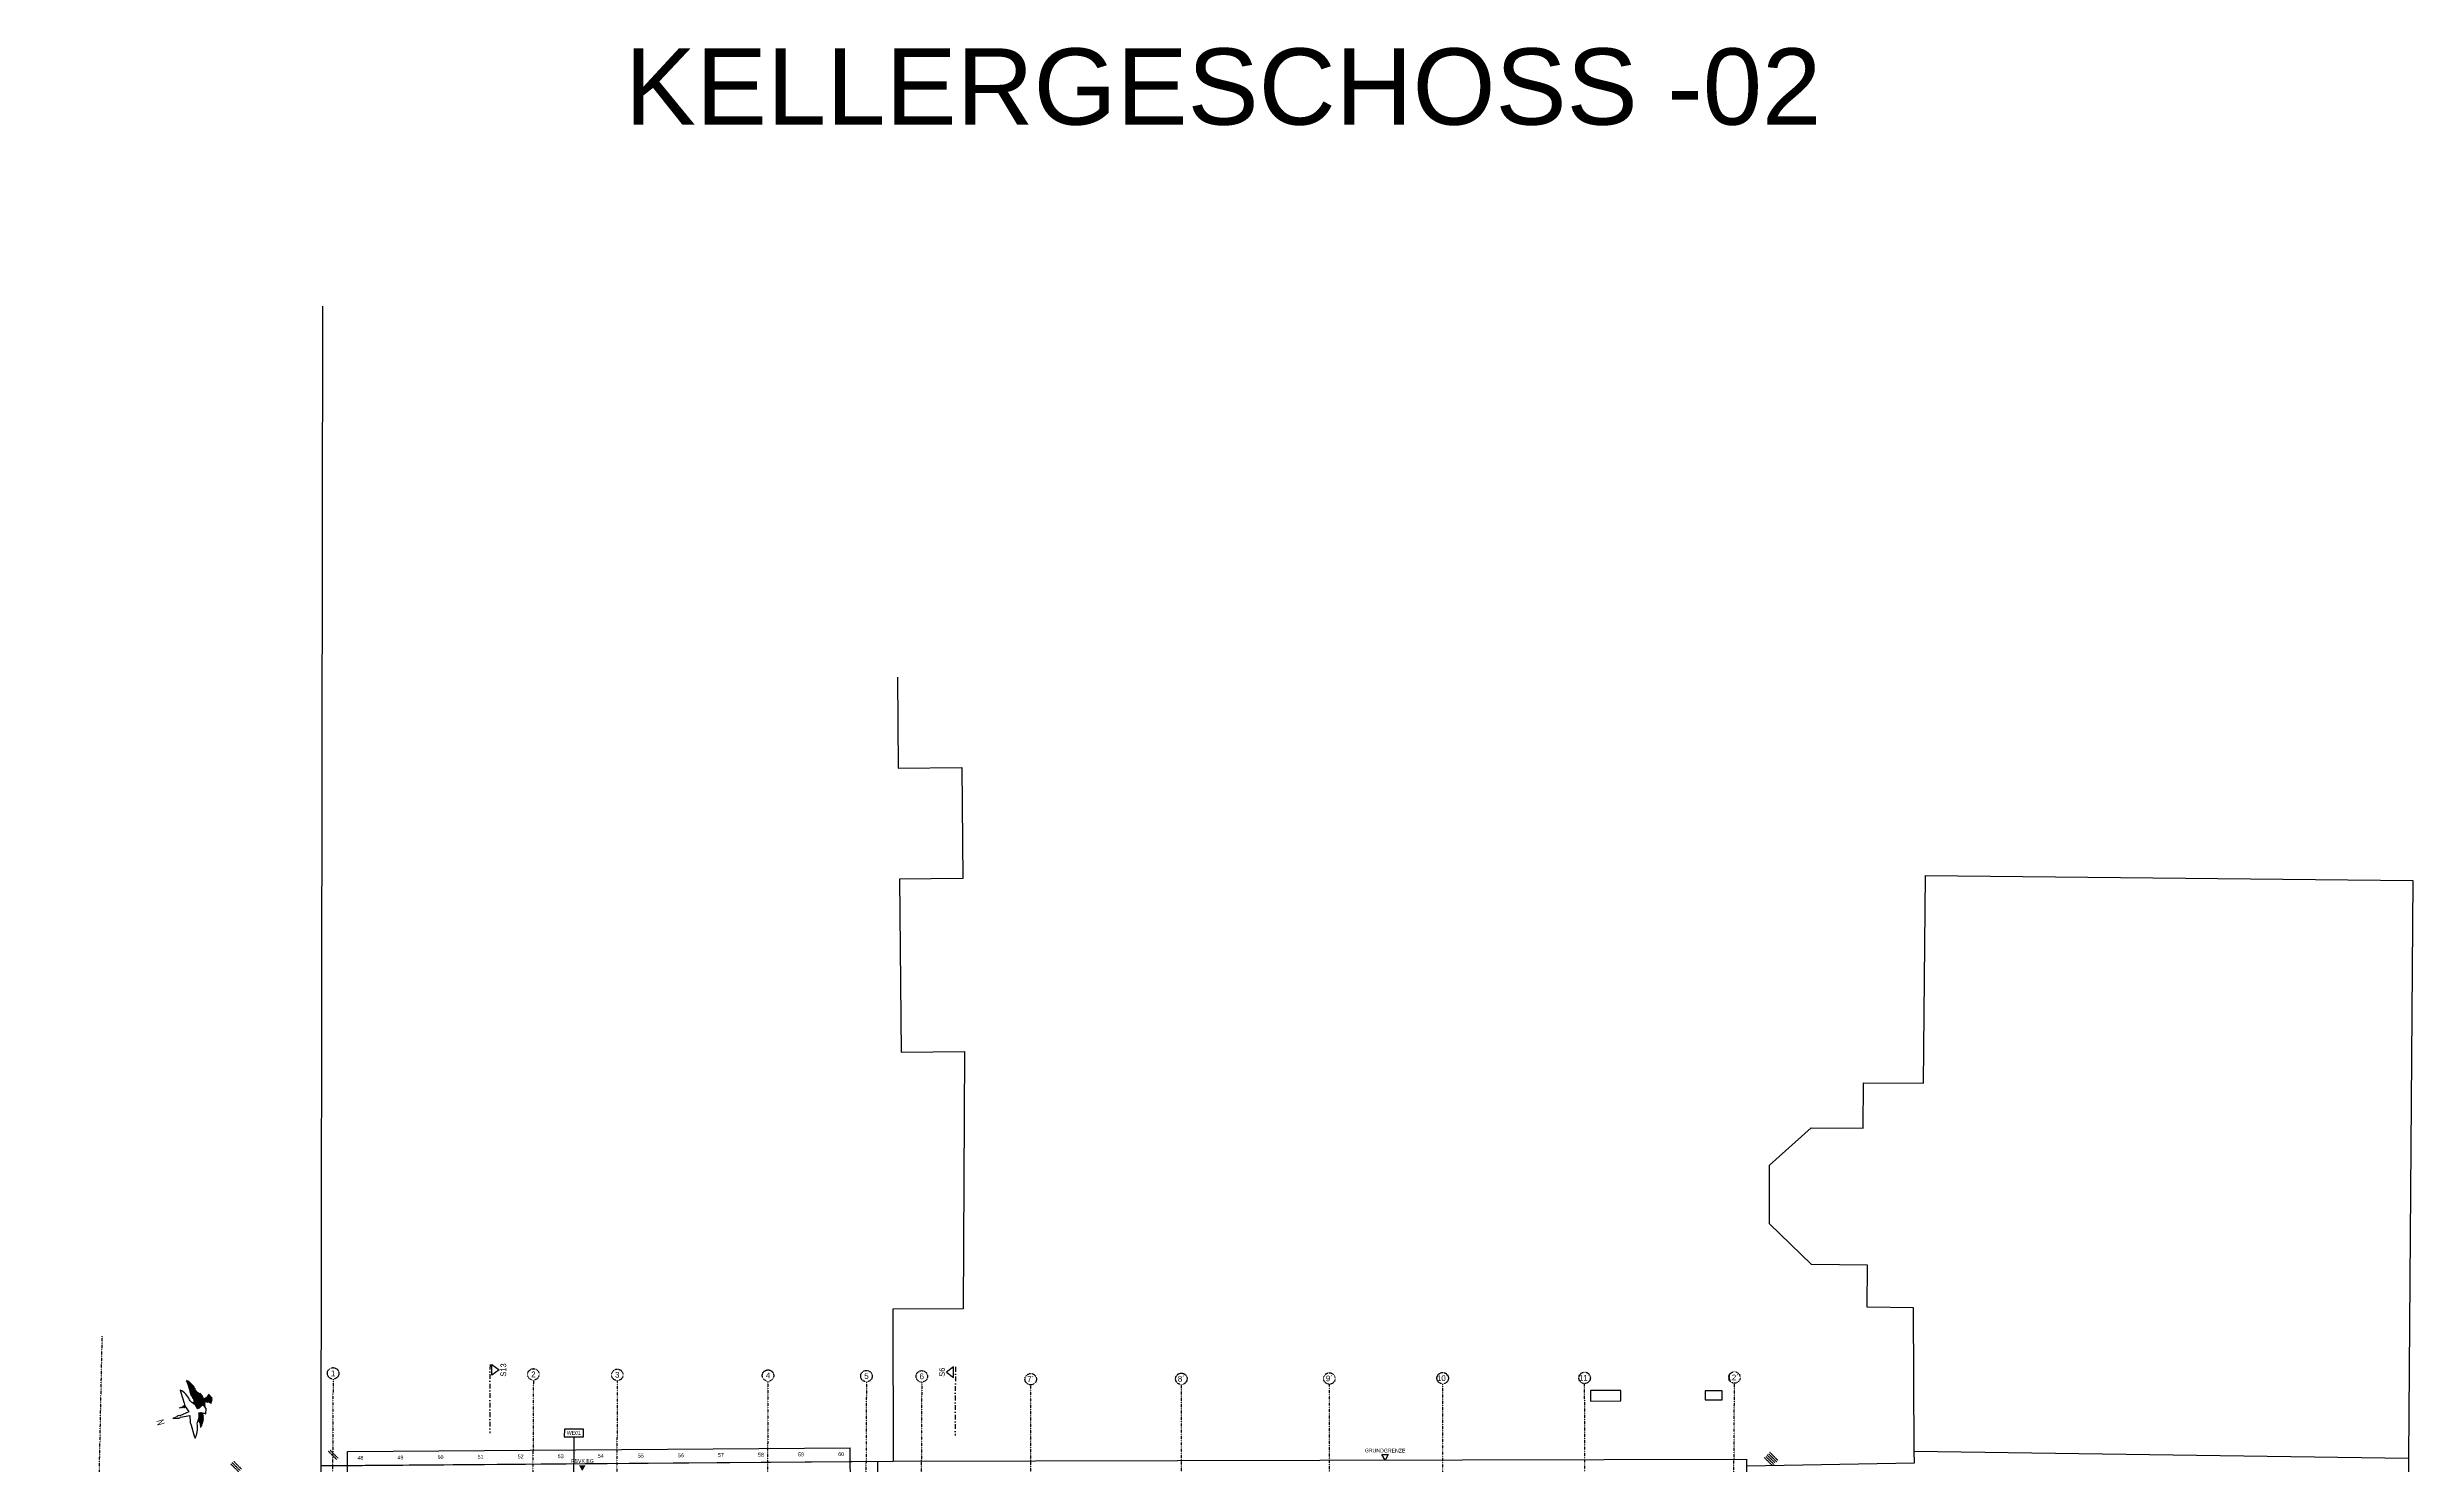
# Model space of a CAD drawing. Header units: millimetres. Extents: x -22184 to 119634, y -59962 to 51543.
# Drawn here: x -15380 to 46621, y 14368 to 51543 of the extents above; entities that cross this region are included whole.
import ezdxf
from ezdxf.enums import TextEntityAlignment as Align

# ---------------------------------------------------------------- set-up
doc = ezdxf.new("R2010")
doc.units = ezdxf.units.MM
for name, pattern in [('DASHDOT', [1, 0.5, -0.25, 0, -0.25]), ('STRICHPUNKT', [1, 0.5, -0.25, 0, -0.25]), ('STRICHPUNKTX2', [2, 1, -0.5, 0, -0.5])]:
    doc.linetypes.add(name, pattern=pattern)
for name, color, linetype in [('00-TXT---------M0', 8, 'Continuous'), ('00-WOL-G00-Lkg-M0', 22, 'Continuous'), ('01-SCH-G00-Lkg-M0', 8, 'STRICHPUNKTX2'), ('01-SYM-G00-Lkg-Aufbauten', 8, 'Continuous'), ('01-SYM-G00-Lkg-M0', 8, 'Continuous'), ('01-TXT---------M0', 1, 'Continuous'), ('02-ANS-G00-LKG-M0', 8, 'Continuous'), ('02-AXO-G00-Lkg-M0', 8, 'STRICHPUNKT'), ('02-DIM-G00-LKG-M0', 8, 'Continuous'), ('02-DIM-G00-LKG-ROHBAU', 8, 'Continuous'), ('02-TWB-G00-LKG-M0', 5, 'Continuous'), ('02-WDA-G00-LKG-M0', 8, 'Continuous'), ('07-MWK-G00-Lkg-M0', 4, 'STRICHPUNKT'), ('07-TXT---------M0', 8, 'Continuous'), ('09-FIL-G00-LKG-BLAU', 161, 'Continuous'), ('09-VER-G00-LKG-GRUNDSTÜCKSGRENZE', 161, 'Continuous')]:
    doc.layers.add(name, color=color, linetype=linetype)
doc.styles.add('ARIAL', font='arial.ttf', dxfattribs={"width": 0.85})
doc.styles.add('NORM7', font='norm.shx', dxfattribs={"width": 0.65})
doc.styles.get("Standard").update_dxf_attribs({"font": 'arial.ttf'})
doc.linetypes.add('ZICKZACK', pattern='A,0.00254,-5.08,[131,ltypeshp.shx,S=5.08,R=0,X=-5.08,Y=0],-10.16,[131,ltypeshp.shx,S=5.08,R=180,X=5.08,Y=0],-5.08', length=20.32254)
doc.dimstyles.new('pp chromy&schneider', dxfattribs={"dimscale": 0.005, "dimtxt": 25, "dimasz": 10, "dimexe": 0, "dimexo": 0, "dimgap": 5, "dimtad": 1, "dimdec": 1, "dimlfac": 100, "dimrnd": 0.1, "dimzin": 9, "dimdsep": 46, "dimtxsty": 'ARIAL', "dimblk": 'c&s kote', "dimcen": 0, "dimse1": 1, "dimse2": 1, "dimclrd": 8, "dimclrt": 8, "dimadec": 0, "dimazin": 0, "dimtfac": 0.75, "dimtdec": 1, "dimtix": 1, "dimtmove": 2, "dimatfit": 0, "dimldrblk": 'NONE', "dimfxl": 1, "dimtolj": 1, "dimlwd": -1, "dimarcsym": 0})

# ---------------------------------------------------------------- blocks, each defined once
blk = doc.blocks.new('01-HK3')
blk.add_lwpolyline([(0, 0), (0.042, 0.073), (-0.042, 0.073)], close=True)
at = {"color": 0, "style": 'ARIAL', "width": 0.85}
blk.add_attdef('HEIGHT', text='', height=0.05, dxfattribs=at).set_placement((0, 0.35), align=Align.TOP_CENTER)
blk = doc.blocks.new('BodenWandaufbau')
blk.add_line((0.597, -0.391), (0.597, -1.811))
blk.add_lwpolyline([(0.597, -0.391), (0.847, -0.391), (0.847, -0.191), (0.347, -0.191), (0.347, -0.391)], close=True)
at = {"layer": '01-TXT---------M0', "color": 0, "style": 'ARIAL', "width": 0.85}
blk.add_attdef('NR', text='', height=0.1, rotation=0, dxfattribs=at).set_placement((0.597, -0.291), align=Align.MIDDLE)
blk = doc.blocks.new('schnittführung')
at = {"color": 4, "linetype": 'DASHDOT', "ltscale": 0.25}
blk.add_line((0.237, -0.138), (0.237, 1.662), dxfattribs=at)
blk.add_line((0.237, -0.138), (0.237, 1.662), dxfattribs=at)
blk.add_line((0.237, -0.138), (0.237, 1.662), dxfattribs=at)
at = {"color": 4}
blk.add_lwpolyline([(0.187, 0.138), (0.187, -0.138), (0, 0)], close=True, dxfattribs=at)
at = {"layer": '07-TXT---------M0', "color": 9, "style": 'ARIAL', "text_generation_flag": 6, "width": 0.85}
blk.add_attdef('SCHNITT', text='', height=0.15, rotation=270, dxfattribs=at).set_placement((-0.037, 0), align=Align.CENTER)
blk = doc.blocks.new('c&s kote')
at = {"color": 8}
for p, q in [((0, -2), (0, 2)), ((0, 2), (0, -2)), ((-2, 0), (2, 0)), ((2, 0), (-2, 0))]:
    blk.add_line(p, q, dxfattribs=at)
blk.add_circle((0, 0), 0.5, dxfattribs=at)
blk = doc.blocks.new('*D379')
at = {"layer": '02-DIM-G00-LKG-M0', "color": 8, "transparency": 16777216}
blk.add_line((24929, 11397), (28179, 11405), dxfattribs=at)
at = {"layer": 'Defpoints', "color": 0, "transparency": 16777216}
for p in [(24916, 16497), (28178, 11805), (28179, 11405)]:
    blk.add_point(p, dxfattribs=at)
at = {"layer": '02-DIM-G00-LKG-M0', "color": 8, "transparency": 16777216, "xscale": 0.05, "yscale": 0.05, "zscale": 0.05}
for p, rotation in [((24929, 11397), 180.1423043862354), ((28179, 11405), 0.1423043862354208)]:
    blk.add_blockref('c&s kote', p, dxfattribs=dict(at, rotation=rotation))
at = {"layer": '02-DIM-G00-LKG-M0', "color": 8, "transparency": 16777216, "insert": (26554, 11401), "char_height": 0.125, "attachment_point": 5, "rotation": 0.1423, "style": 'ARIAL'}
blk.add_mtext('\\A1;325000', dxfattribs=at)
blk = doc.blocks.new('_None')
blk = doc.blocks.new('*D366')
at = {"layer": '02-DIM-G00-LKG-ROHBAU', "color": 8, "transparency": 16777216}
blk.add_arc((6370, 12451), 259, 0.15335, 89.6965, dxfattribs=at)
at = {"layer": 'Defpoints', "color": 0, "transparency": 16777216}
for p in [(6380, 14454), (6370, 12451), (6370, 12451), (6594, 12580), (29143, 12507)]:
    blk.add_point(p, dxfattribs=at)
at = {"layer": '02-DIM-G00-LKG-ROHBAU', "color": 8, "transparency": 16777216, "xscale": 0.05, "yscale": 0.05, "zscale": 0.05}
for p, rotation in [((6371, 12710), 179.7020268678135), ((6629, 12451), 270.1478275209979)]:
    blk.add_blockref('c&s kote', p, dxfattribs=dict(at, rotation=rotation))
at = {"layer": '02-DIM-G00-LKG-ROHBAU', "color": 8, "transparency": 16777216, "insert": (6553, 12634), "char_height": 0.125, "attachment_point": 5, "rotation": 314.92493, "style": 'ARIAL'}
blk.add_mtext('\\A1;89.6°', dxfattribs=at)
blk = doc.blocks.new('01-hk4')
blk.add_lwpolyline([(0, 0, 0, 0.270625, 0), (0, 0.234375, 0.270625, 0.270625, 0)], format="xyseb")
at = {"layer": '00-TXT---------M0', "color": 8, "style": 'ARIAL', "width": 0.85}
blk.add_attdef('HEIGHT', text='', height=0.1, dxfattribs=at).set_placement((0, 0.35), align=Align.CENTER)
blk = doc.blocks.new('*D391')
at = {"layer": '02-DIM-G00-LKG-ROHBAU', "color": 0, "lineweight": -2, "transparency": 16777216}
for p, q in [((-7505, 13586), (-7514, 14713)), ((5676, 13688), (5667, 14815))]:
    blk.add_line(p, q, dxfattribs=at)
at = {"layer": '02-DIM-G00-LKG-ROHBAU', "color": 8, "transparency": 16777216}
blk.add_line((-7513, 14713), (5667, 14815), dxfattribs=at)
at = {"layer": 'Defpoints', "color": 0, "transparency": 16777216}
for p in [(5667, 14815), (5676, 13688), (-7505, 13586)]:
    blk.add_point(p, dxfattribs=at)
at = {"layer": '02-DIM-G00-LKG-ROHBAU', "color": 8, "transparency": 16777216, "xscale": 0.05, "yscale": 0.05, "zscale": 0.05}
for p, rotation in [((-7514, 14713), 180.4441351685484), ((5667, 14815), 0.4441351685484191)]:
    blk.add_blockref('c&s kote', p, dxfattribs=dict(at, rotation=rotation))
at = {"layer": '02-DIM-G00-LKG-ROHBAU', "color": 8, "transparency": 16777216, "insert": (-923, 14764), "char_height": 0.125, "attachment_point": 5, "rotation": 0.44414, "style": 'ARIAL'}
blk.add_mtext('\\A1;1318108.9', dxfattribs=at)
blk = doc.blocks.new('*X12')
at = {"color": 0}
for p, q in [((18.51, 9), (18.52, 9)), ((18.52, 8.97), (18.53, 8.98)), ((18.52, 8.94), (18.54, 8.96)), ((18.53, 8.91), (18.55, 8.94)), ((18.53, 8.88), (18.57, 8.91)), ((18.54, 8.85), (18.58, 8.89)), ((18.54, 8.82), (18.59, 8.87)), ((18.54, 8.78), (18.61, 8.85)), ((18.54, 8.75), (18.63, 8.83)), ((17.67, 7.94), (17.68, 7.96)), ((17.69, 7.93), (17.73, 7.97)), ((17.72, 7.92), (17.78, 7.99)), ((17.74, 7.91), (17.84, 8.01)), ((17.77, 7.9), (17.89, 8.03)), ((17.79, 7.89), (17.95, 8.05)), ((17.82, 7.89), (18.01, 8.07)), ((17.85, 7.88), (18.04, 8.07)), ((17.88, 7.87), (18.07, 8.06)), ((17.91, 7.87), (18.1, 8.06)), ((17.94, 7.86), (18.13, 8.05)), ((17.97, 7.86), (18.16, 8.05)), ((18, 7.85), (18.2, 8.05)), ((18.03, 7.85), (18.23, 8.05)), ((18.07, 7.85), (18.28, 8.06)), ((18.1, 7.85), (18.33, 8.07)), ((18.14, 7.85), (18.35, 8.06)), ((18.18, 7.86), (18.35, 8.03)), ((18.22, 7.86), (18.36, 8)), ((18.26, 7.87), (18.36, 7.96)), ((18.3, 7.87), (18.36, 7.93)), ((18.34, 7.88), (18.35, 7.89)), ((18.53, 8.13), (18.55, 8.16)), ((18.54, 8.11), (18.63, 8.2)), ((18.55, 8.73), (18.64, 8.81)), ((18.55, 8.09), (18.83, 8.37)), ((18.57, 8.71), (18.65, 8.79)), ((18.57, 8.07), (18.84, 8.34)), ((18.58, 8.05), (18.86, 8.32)), ((18.6, 8.03), (18.92, 8.35)), ((18.62, 8.01), (19.04, 8.43)), ((18.64, 7.99), (19.14, 8.5)), ((18.65, 8.76), (18.66, 8.76)), ((18.65, 7.8), (19.46, 8.61)), ((18.66, 7.98), (19.19, 8.52)), ((18.68, 7.96), (19.24, 8.53)), ((18.69, 7.8), (19.52, 8.63)), ((18.7, 7.95), (19.29, 8.55)), ((18.72, 7.94), (19.35, 8.57)), ((18.73, 7.8), (19.57, 8.65)), ((18.74, 7.93), (19.41, 8.59)), ((18.74, 8.31), (18.82, 8.39)), ((18.77, 7.81), (19.63, 8.67)), ((18.79, 8.39), (18.81, 8.41)), ((18.81, 7.82), (19.69, 8.69)), ((18.82, 7.51), (19.1, 7.78)), ((18.83, 7.55), (19.08, 7.8)), ((18.84, 7.6), (19.06, 7.82)), ((18.85, 7.79), (19.8, 8.74)), ((18.85, 7.82), (19.74, 8.71)), ((18.85, 7.65), (19.05, 7.84)), ((18.85, 7.51), (19.11, 7.77)), ((18.86, 7.76), (19.84, 8.74)), ((18.86, 7.72), (19.02, 7.89)), ((18.86, 7.69), (19.04, 7.86)), ((18.89, 7.5), (19.13, 7.75)), ((18.92, 7.5), (19.15, 7.73)), ((18.96, 7.5), (19.17, 7.72)), ((19.04, 7.9), (19.29, 8.16)), ((19.11, 7.93), (19.26, 8.08)), ((19.44, 8.3), (19.8, 8.66)), ((19.54, 8.36), (19.74, 8.57)), ((18.99, 7.5), (19.19, 7.7)), ((19.03, 7.5), (19.22, 7.69)), ((19.06, 7.5), (19.24, 7.68))]:
    blk.add_line(p, q, dxfattribs=at)
blk = doc.blocks.new('nordente')
blk.add_line((-0.46, -0.53), (-0.46, -0.54))
blk.add_lwpolyline([(0.89, 0), (0.67, 0.04, 0.372109), (0.49, 0.04), (-0.01, 0.1), (0.09, 0.47), (0.08, 0.61), (0.08, 1.19), (0.08, 1.32, 0.167923), (-0.24, 0.7, -0.165355), (-0.35, 0.48, 0.21005), (-0.5, 0.11, -0.179114), (-0.83, 0.27), (-0.94, 0), (-0.83, -0.27, -0.179114), (-0.5, -0.1, 0.21005), (-0.35, -0.47, -0.165355), (-0.24, -0.69, 0.167923), (0.08, -1.31), (0.08, -1.19), (0.08, -0.6), (0.09, -0.46), (-0.01, -0.1), (0.49, -0.03, 0.372109), (0.67, -0.03)], format="xyb", close=True)
at = {"xscale": 1.124999999999997, "yscale": 1.124999999999997, "zscale": 1.124999999999997, "rotation": 249.7859252661306}
blk.add_blockref('*X12', (-1.9, 22.62), dxfattribs=at)
at = {"style": 'NORM7', "width": 0.75}
blk.add_text('N', height=0.394, rotation=270, dxfattribs=at).set_placement((1.37, 0), align=Align.CENTER)

msp = doc.modelspace()

# ---------------------------------------------------------------- linework, layer by layer
at = {"layer": '00-WOL-G00-Lkg-M0', "linetype": 'ZICKZACK', "ltscale": 0.01}
for points in [[(25070.8828, 16315.3564), (25071.5695, 16038.8815), (25861.5152, 16040.8435), (25860.8285, 16317.3184)], [(28520.7653, 16304.8929), (28075.8581, 16303.7879), (28076.446, 16067.0734), (28521.3532, 16068.1784)]]:
    msp.add_lwpolyline(points, close=True, dxfattribs=at)
at = {"layer": '02-AXO-G00-Lkg-M0'}
msp.add_line((28713.5239, -5104.1445), (28843.4747, 16506.3566), dxfattribs=at)
for points in [[(-7889.3592, 16614.2146), (-8003.6931, -5785.4936)], [(-2639.4276, 16587.4176), (-2753.7615, -5812.2906)], [(-439.4562, 16576.1884), (-553.7902, -5823.5198)], [(3510.4923, 16556.0268), (3396.1584, -5843.6814)], [(6090.4587, 16542.858), (5976.1248, -5856.8502)], [(7540.4398, 16535.4569), (7426.1059, -5864.2513)], [(10438.8037, -739.4079), (10396.0844, 16460.5391)], [(14388.7915, -729.5974), (14346.0722, 16470.3496)], [(18268.7795, -719.9607), (18226.0602, 16479.9863)], [(21238.7703, -712.5842), (21196.0511, 16487.3628)], [(24969.7122, -5113.4429), (24916.0396, 16496.6021)], [(-10361.2818, 14182.0663), (-10573.4139, 14394.1983)], [(-10325.9265, 14217.4216), (-10538.0585, 14429.5536)], [(-10290.5712, 14252.7769), (-10502.7032, 14464.909)], [(-7794.0549, 14505.5622), (-8005.1014, 14718.7743)], [(-7758.5196, 14540.7366), (-7969.5661, 14753.9487)], [(29843.7846, 14337.3594), (29631.6525, 14549.4914)], [(29879.1399, 14372.7147), (29667.0079, 14584.8468)], [(29914.4952, 14408.0701), (29702.3632, 14620.2021)], [(29949.8506, 14443.4254), (29737.7185, 14655.5574)], [(29985.2059, 14478.7807), (29773.0739, 14690.9128)]]:
    msp.add_lwpolyline(points, dxfattribs=at)
for centre in [(-7888.5936, 16764.2126), (-2638.6619, 16737.4156), (-438.6906, 16726.1864), (3511.2579, 16706.0248), (6091.2243, 16692.856), (7541.2054, 16685.4549), (10396.85, 16610.5371), (14345.6997, 16620.3448), (18225.6877, 16629.9815), (21195.6785, 16637.358), (24915.6671, 16646.5973), (28843.1022, 16656.3561)]:
    msp.add_circle(centre, 150, dxfattribs=at)
at = {"layer": '02-TWB-G00-LKG-M0'}
for points in [[(6903.2038, 35021.0905), (6924.3882, 32632.3563), (8591.8751, 32652.0423), (8616.2236, 29741.3023), (6958.2974, 29724.5478), (7000.1667, 25187.4951), (8658.0929, 25204.2496), (8623.664, 18459.119), (6780.9682, 18449.1052), (6794.1488, 14455.6171), (-8200.9673, 14340.7771), (-8161.3658, 44752.4646)], [(33557.5339, 14719.3477), (33533.3056, 18482.3085), (32318.3536, 18500.5016), (32328.5609, 19601.2124), (30866.4785, 19623.1062), (29762.3382, 20685.8173), (29758.6623, 22222.9717), (30850.0637, 23201.818), (30850.0637, 23201.818), (32213.1416, 23190.9235), (32223.1364, 24386.3732), (33797.9856, 24371.0329), (33851.0868, 29822.4267), (46620.9059, 29690.064), (46510.9198, 14540.2438)], [(46510.9198, 14540.2438), (46323.9441, -3449.7752), (46255.4603, -3450.2447), (46256.4224, -3593.8244), (29144.184, -3657.1023), (29164.1062, -842.5441), (29179.4128, 1320.4781), (29183.7415, 4627.4479), (29190.8102, 8479.7074), (29167.3227, 14337.4395), (33563.1265, 14419.3999), (33557.5339, 14719.3477), (46510.9198, 14540.2438)]]:
    msp.add_lwpolyline(points, dxfattribs=at)
at = {"layer": '02-WDA-G00-LKG-M0', "ltscale": 2}
msp.add_line((6379.7994, 14453.7721), (6369.5743, 12450.5261), dxfattribs=at)
at = {"layer": '07-MWK-G00-Lkg-M0'}
msp.add_lwpolyline([(-15379.6136, -48568.4252), (-14499.6544, -8595.7358), (-13939.4839, 17737.0981)], dxfattribs=at)
at = {"layer": '09-VER-G00-LKG-GRUNDSTÜCKSGRENZE'}
msp.add_lwpolyline([(46320.5946, -33963.5796), (35157.5245, -33836.2833), (18662.33, -33632.8582), (18754.7965, -3688.8398), (-8163.2573, -3739.9113), (-8293.2525, -3739.2477), (-8210.7284, 12428.4405), (-8200.9673, 14340.7771), (6792.8051, 14456.9728), (29155.5618, 14512.5148), (29037.8747, -3669.9827), (29172.0932, -3669.0752), (46320.5922, -3636.5394)], close=True, dxfattribs=at)

# ---------------------------------------------------------------- block references
at = {"layer": '01-SCH-G00-Lkg-M0'}
ref = msp.add_blockref('schnittführung', (-3539.0781, 16854.2134), dxfattribs=dict(at, xscale=1000, yscale=1000, zscale=1000, rotation=179.7075500328223))
ref.add_attrib('SCHNITT', 'S13', dxfattribs={"layer": '07-TXT---------M0', "color": 9, "extrusion": (0, 0, -1), "height": 150, "rotation": 270.292449966, "style": 'ARIAL', "text_generation_flag": 2, "width": 0.85}).set_placement((3501.8193, 16854.0232), align=Align.TOP_CENTER)
ref = msp.add_blockref('schnittführung', (8185.7692, 16794.3667), dxfattribs=dict(at, xscale=-1000, yscale=1000, zscale=1000, rotation=179.7075500004105))
ref.add_attrib('SCHNITT', 'S6', dxfattribs={"layer": '07-TXT---------M0', "color": 9, "extrusion": (0, 0, -1), "height": 150, "rotation": 90.29245, "style": 'ARIAL', "text_generation_flag": 4, "width": 0.85}).set_placement((-8148.5104, 16794.5569), align=Align.CENTER)
at = {"layer": '01-SYM-G00-Lkg-Aufbauten', "xscale": 1000, "yscale": 1000, "zscale": 1000, "rotation": 359.7075500135663}
msp.add_blockref('BodenWandaufbau', (-2172.8995, 15495.3997), dxfattribs=at).add_auto_attribs({'NR': 'WE01'})
at = {"layer": '01-SYM-G00-Lkg-M0'}
ref = msp.add_blockref('01-hk4', (-1357.7136, 14203.8039), dxfattribs=dict(at, xscale=-640.0000004476776, yscale=640.0000004059359, zscale=640.0000004327276, rotation=359.7075500294922))
ref.add_attrib('HEIGHT', 'RBVK EG', dxfattribs={"layer": '00-TXT---------M0', "color": 8, "extrusion": (0, 0, -1), "height": 100, "rotation": 0.292449966, "style": 'ARIAL', "text_generation_flag": 2, "width": 0.85}).set_placement((1356.3829, 14464.5219), align=Align.MIDDLE_CENTER)
at = {"layer": '02-ANS-G00-LKG-M0', "xscale": 500.0000000000001, "yscale": 500.0000000000001, "zscale": 500.0000000000001, "rotation": 197.0465419592486}
msp.add_blockref('nordente', (-11663.4848, 15709.0664), dxfattribs=at)
at = {"layer": '09-FIL-G00-LKG-BLAU'}
ref = msp.add_blockref('01-HK3', (19685.4089, 14488.816), dxfattribs=dict(at, xscale=-2000.000000016163, yscale=2000.000000025194, zscale=2000.000000000001, rotation=359.7075499753121))
ref.add_attrib('HEIGHT', 'GRUNDGRENZE', dxfattribs={"layer": '0', "color": 0, "extrusion": (0, 0, -1), "height": 100, "rotation": 0.292450025, "style": 'ARIAL', "text_generation_flag": 2, "width": 0.85}).set_placement((-19686.9402, 14788.812), align=Align.TOP_CENTER)

# ---------------------------------------------------------------- texts
at = {"layer": '02-AXO-G00-Lkg-M0', "char_height": 150, "width": 246.7, "attachment_point": 5}
for s, insert, rotation in [('{\\fArial|b0|i0|c0|p34;1}', (-7888.5936, 16764.2126), 359.707500684), ('{\\fArial|b0|i0|c0|p34;2}', (-2638.6619, 16737.4156), 359.707500684), ('{\\fArial|b0|i0|c0|p34;3}', (-438.6906, 16726.1864), 359.707500684), ('{\\fArial|b0|i0|c0|p34;4}', (3511.2579, 16706.0248), 359.707500684), ('{\\fArial|b0|i0|c0|p34;5}', (6091.2243, 16692.856), 359.707500684), ('{\\fArial|b0|i0|c0|p34;6}', (7541.2054, 16685.4549), 359.707500684), ('{\\fArial|b0|i0|c0|p34;12´´}', (28843.1022, 16656.3561), 0.142304386), ('{\\fArial|b0|i0|c0|p34;7´}', (10396.85, 16610.5371), 0.142350002), ('{\\fArial|b0|i0|c0|p34;8´}', (14345.6997, 16620.3448), 0.142350002), ('{\\fArial|b0|i0|c0|p34;9´}', (18225.6877, 16629.9815), 0.142350002), ('{\\fArial|b0|i0|c0|p34;10´}', (21195.6785, 16637.358), 0.142350002), ('{\\fArial|b0|i0|c0|p34;11´}', (24915.6671, 16646.5973), 0.142350002)]:
    msp.add_mtext(s, dxfattribs=dict(at, insert=insert, rotation=rotation))
at = {"layer": '02-DIM-G00-LKG-M0', "insert": (-242.817, 51513.1472), "char_height": 2000, "width": 38629.9, "attachment_point": 1, "rotation": 0.000000684}
msp.add_mtext('{\\fArial|b0|i0|c0|p34;KELLERGESCHOSS -02}', dxfattribs=at)
at = {"layer": '02-DIM-G00-LKG-ROHBAU', "char_height": 100, "width": 100, "attachment_point": 5, "rotation": 359.707500684}
for s, insert in [('{\\fArial|b0|i0|c0|p34;48}', (-7172.6953, 14548.7368)), ('{\\fArial|b0|i0|c0|p34;49}', (-6122.6197, 14556.8745)), ('{\\fArial|b0|i0|c0|p34;50}', (-5072.544, 14565.0121)), ('{\\fArial|b0|i0|c0|p34;51}', (-4022.4683, 14573.1498)), ('{\\fArial|b0|i0|c0|p34;52}', (-2972.3926, 14581.2875)), ('{\\fArial|b0|i0|c0|p34;53}', (-1922.317, 14589.4251)), ('{\\fArial|b0|i0|c0|p34;54}', (-872.2413, 14597.5628)), ('{\\fArial|b0|i0|c0|p34;55}', (177.8344, 14605.7004)), ('{\\fArial|b0|i0|c0|p34;56}', (1227.9101, 14613.8381)), ('{\\fArial|b0|i0|c0|p34;57}', (2277.9857, 14621.9757)), ('{\\fArial|b0|i0|c0|p34;58}', (3328.0614, 14630.1134)), ('{\\fArial|b0|i0|c0|p34;59}', (4378.1371, 14638.2511)), ('{\\fArial|b0|i0|c0|p34;60}', (5428.2127, 14646.3887))]:
    msp.add_mtext(s, dxfattribs=dict(at, insert=insert))

# ---------------------------------------------------------------- dimensions: what is measured, and where the dimension line sits
at = {"layer": '02-DIM-G00-LKG-M0'}
dim = msp.add_linear_dim(base=(28178.696, 11404.6897), p1=(24916.0396, 16496.6021), p2=(28177.7025, 11804.6887), angle=0.142304386, dimstyle='pp chromy&schneider', override={"dimzin": 8}, dxfattribs=at)
dim.commit()
dim.dimension.update_dxf_attribs({"geometry": '*D379', "text_midpoint": (26553.701, 11400.7426)})
at = {"layer": '02-DIM-G00-LKG-ROHBAU'}
dim = msp.add_aligned_dim(p1=(-7504.8102, 13586.1203), p2=(5675.8831, 13688.2941), distance=1126.762, dimstyle='pp chromy&schneider', override={"dimzin": 8, "dimse1": 0, "dimse2": 0}, dxfattribs=at)
dim.commit()
dim.dimension.update_dxf_attribs({"geometry": '*D391', "text_midpoint": (-923.1984, 14764.0243)})
dim = msp.add_angular_dim_2l(base=(6594.1791, 12580.1881), line1=((29142.5815, 12507.0871), (6369.5743, 12450.5261)), line2=((6369.5743, 12450.5261), (6379.7994, 14453.7721)), dimstyle='pp chromy&schneider', override={"dimadec": 1}, dxfattribs=at)
dim.commit()
dim.dimension.update_dxf_attribs({"geometry": '*D366', "text_midpoint": (6553.2615, 12633.7326)})

doc.saveas('drawing.dxf')
